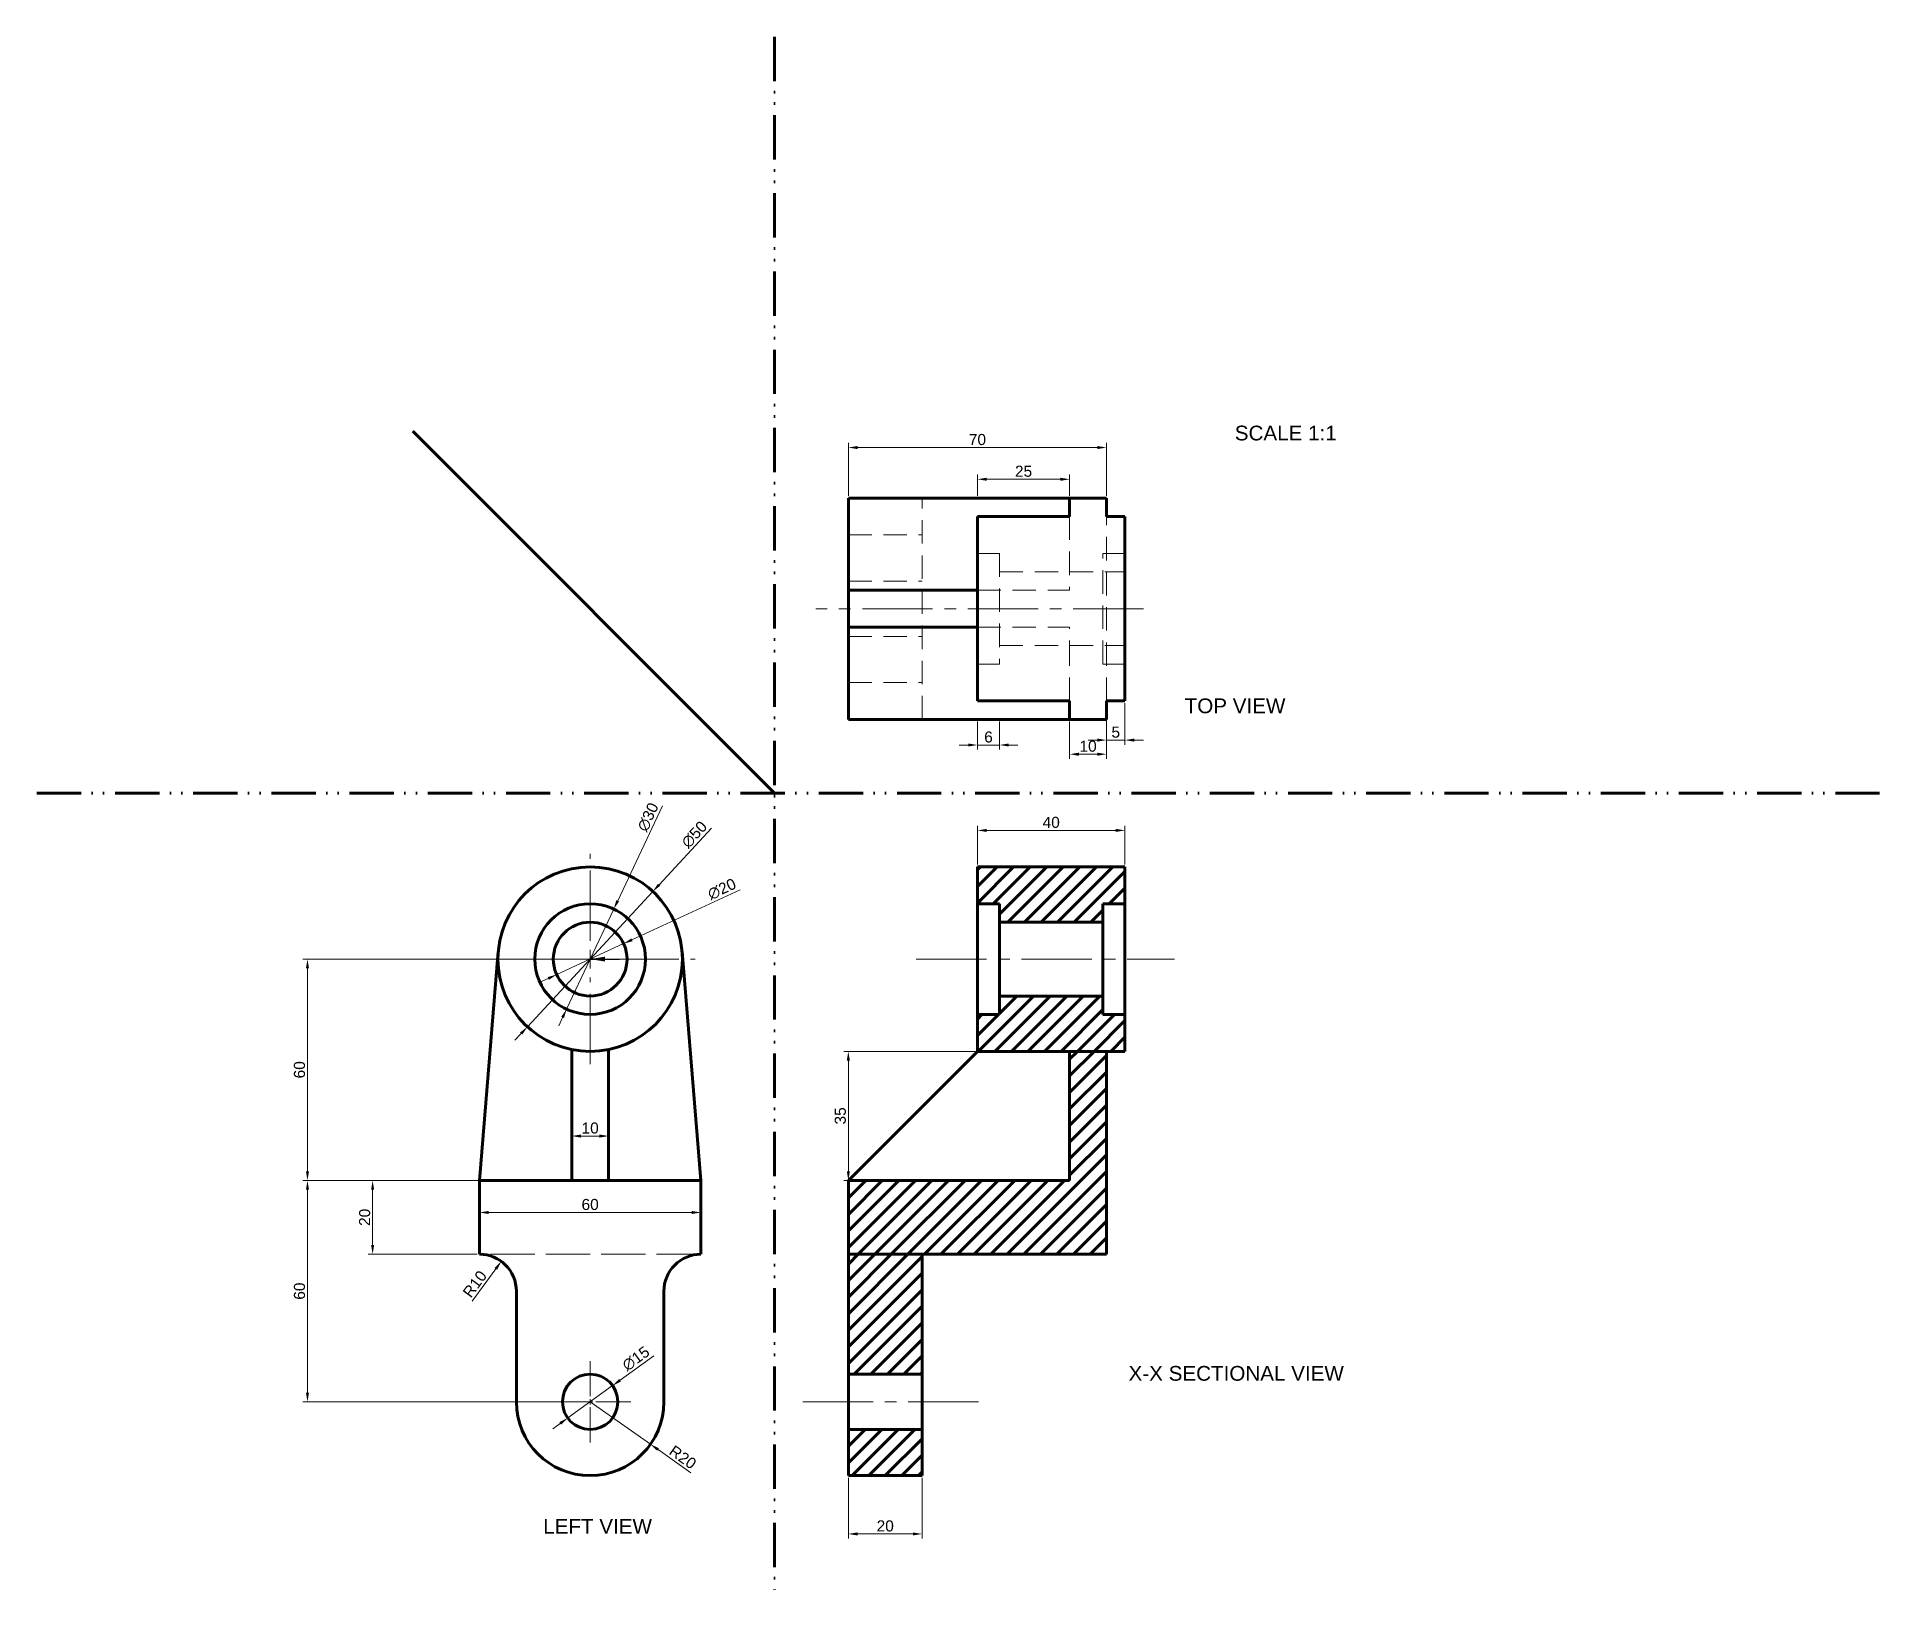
# Model space of a CAD drawing. Header units: millimetres. Extents: x -150 to 350, y -172 to 250.
import ezdxf
from ezdxf import colors
from ezdxf.entities.mleader import LeaderData, LeaderLine
from ezdxf.math import Vec2, Vec3

# ---------------------------------------------------------------- set-up
doc = ezdxf.new("R2010")
doc.units = ezdxf.units.MM
for name, pattern in [('ACAD_ISO02W100', [15, 12, -3]), ('ACAD_ISO12W100', [21, 12, -3, 0, -3, 0, -3]), ('CENTER2', [28.575000000000003, 19.05, -3.175, 3.175, -3.175]), ('DASHED2', [9.524999999999999, 6.35, -3.175])]:
    doc.linetypes.add(name, pattern=pattern)
doc.styles.get("Standard").update_dxf_attribs({"font": 'arial.ttf'})
doc.dimstyles.new('ISO-25', dxfattribs={"dimtxt": 3, "dimasz": 2.4945, "dimexe": 1.25, "dimexo": 0.625, "dimtad": 1, "dimtxsty": 'Standard', "dimcen": 2.5, "dimadec": 0, "dimazin": 0, "dimtfac": 1, "dimtmove": 0, "dimatfit": 3, "dimfxl": 1, "dimlwd": 9, "dimlwe": 0, "dimarcsym": 0})
pattern_1 = [(45, (0, 0), (-2.245064030267288, 2.245064030267288), [])]

# ---------------------------------------------------------------- blocks, each defined once
blk = doc.blocks.new('*U1')
at = {"color": 0, "linetype": 'CENTER2', "lineweight": 13, "transparency": 16777216}
for p, q in [((0, 1.5), (0, 11)), ((-11, 0), (-1.5, 0)), ((1.5, 0), (11, 0)), ((0, -11), (0, -1.5))]:
    blk.add_line(p, q, dxfattribs=at)
at = {"color": 0, "linetype": 'Continuous', "lineweight": 13, "transparency": 16777216}
for p, q in [((-0.75, 0), (0.75, 0)), ((0, -0.75), (0, 0.75))]:
    blk.add_line(p, q, dxfattribs=at)
blk = doc.blocks.new('*D2')
at = {"color": 0, "linetype": 'Continuous', "lineweight": 0, "transparency": 16777216}
for p, q in [((-30, -60.625), (-30, -69.93422742001712)), ((30, -60.625), (30, -69.93422742001712))]:
    blk.add_line(p, q, dxfattribs=at)
at = {"color": 0, "linetype": 'Continuous', "lineweight": 9, "transparency": 16777216}
blk.add_line((-27.5055, -68.68422742001712), (27.5055, -68.68422742001712), dxfattribs=at)
at = {"color": 0, "linetype": 'Continuous', "lineweight": 100, "transparency": 16777216}
for points in [[(-27.5055, -68.26847742001712), (-27.5055, -69.09997742001713), (-30, -68.68422742001712)], [(27.5055, -68.26847742001712), (27.5055, -69.09997742001713), (30, -68.68422742001712)]]:
    blk.add_solid(points, dxfattribs=at)
at = {"layer": 'Defpoints', "color": 0, "linetype": 'Continuous', "lineweight": 100, "transparency": 16777216}
for p in [(-30, -60), (30, -60), (30, -68.68422742001712)]:
    blk.add_point(p, dxfattribs=at)
at = {"color": 0, "linetype": 'Continuous', "lineweight": 9, "transparency": 16777216, "insert": (1.320609487450254e-16, -66.52750845685205), "char_height": 3, "attachment_point": 5}
blk.add_mtext('60', dxfattribs=at)
blk = doc.blocks.new('*D3')
at = {"color": 0, "linetype": 'Continuous', "lineweight": 0, "transparency": 16777216}
for p, q in [((-5, -59.375), (-4.999999999999999, -46.7163332439959)), ((5, -59.375), (5.000000000000001, -46.7163332439959))]:
    blk.add_line(p, q, dxfattribs=at)
at = {"color": 0, "linetype": 'Continuous', "lineweight": 9, "transparency": 16777216}
blk.add_line((-2.505499999999999, -47.9663332439959), (2.505500000000001, -47.9663332439959), dxfattribs=at)
at = {"color": 0, "linetype": 'Continuous', "lineweight": 100, "transparency": 16777216}
for points in [[(-2.505499999999999, -47.5505832439959), (-2.505499999999999, -48.38208324399591), (-4.999999999999999, -47.9663332439959)], [(2.505500000000001, -47.5505832439959), (2.505500000000001, -48.38208324399591), (5.000000000000001, -47.9663332439959)]]:
    blk.add_solid(points, dxfattribs=at)
at = {"layer": 'Defpoints', "color": 0, "linetype": 'Continuous', "lineweight": 100, "transparency": 16777216}
for p in [(5.000000000000001, -47.9663332439959), (-5, -60), (5, -60)]:
    blk.add_point(p, dxfattribs=at)
at = {"color": 0, "linetype": 'Continuous', "lineweight": 9, "transparency": 16777216, "insert": (1.020239368445151e-15, -45.80961428083083), "char_height": 3, "attachment_point": 5}
blk.add_mtext('10', dxfattribs=at)
blk = doc.blocks.new('*D4')
at = {"color": 0, "linetype": 'Continuous', "lineweight": 0, "transparency": 16777216}
for p, q in [((-30.62500000000001, -60.00000000000003), (-60.21855148673077, -60.00000000000004)), ((-30.62500000000002, -80.00000000000003), (-60.21855148673077, -80.00000000000004))]:
    blk.add_line(p, q, dxfattribs=at)
at = {"color": 0, "linetype": 'Continuous', "lineweight": 9, "transparency": 16777216}
blk.add_line((-58.96855148673077, -62.49450000000004), (-58.96855148673077, -77.50550000000004), dxfattribs=at)
at = {"color": 0, "linetype": 'Continuous', "lineweight": 100, "transparency": 16777216}
for points in [[(-59.38430148673078, -62.49450000000004), (-58.55280148673077, -62.49450000000004), (-58.96855148673077, -60.00000000000004)], [(-59.38430148673078, -77.50550000000004), (-58.55280148673077, -77.50550000000004), (-58.96855148673077, -80.00000000000004)]]:
    blk.add_solid(points, dxfattribs=at)
at = {"layer": 'Defpoints', "color": 0, "linetype": 'Continuous', "lineweight": 100, "transparency": 16777216}
for p in [(-30.00000000000001, -60.00000000000003), (-58.96855148673077, -80.00000000000004), (-30.00000000000002, -80.00000000000003)]:
    blk.add_point(p, dxfattribs=at)
at = {"color": 0, "linetype": 'Continuous', "lineweight": 9, "transparency": 16777216, "insert": (-61.12527044989586, -70.00000000000001), "char_height": 3, "attachment_point": 5, "rotation": 90}
blk.add_mtext('20', dxfattribs=at)
blk = doc.blocks.new('*D5')
at = {"color": 0, "linetype": 'Continuous', "lineweight": 0, "transparency": 16777216}
for p, q in [((-0.624999999999993, -60.00000000000003), (-77.89168237149732, -60.00000000000004)), ((-0.6250000000000001, -120.0000000000001), (-77.89168237149731, -120.0000000000001))]:
    blk.add_line(p, q, dxfattribs=at)
at = {"color": 0, "linetype": 'Continuous', "lineweight": 9, "transparency": 16777216}
blk.add_line((-76.64168237149731, -117.5055000000001), (-76.64168237149732, -62.49450000000004), dxfattribs=at)
at = {"color": 0, "linetype": 'Continuous', "lineweight": 100, "transparency": 16777216}
for points in [[(-77.05743237149733, -62.49450000000004), (-76.22593237149732, -62.49450000000004), (-76.64168237149732, -60.00000000000004)], [(-77.05743237149731, -117.5055000000001), (-76.22593237149731, -117.5055000000001), (-76.64168237149731, -120.0000000000001)]]:
    blk.add_solid(points, dxfattribs=at)
at = {"layer": 'Defpoints', "color": 0, "linetype": 'Continuous', "lineweight": 100, "transparency": 16777216}
for p in [(-76.64168237149732, -60.00000000000004), (7.105427357601005e-15, -60.00000000000003), (0, -120.0000000000001)]:
    blk.add_point(p, dxfattribs=at)
at = {"color": 0, "linetype": 'Continuous', "lineweight": 9, "transparency": 16777216, "insert": (-78.7984013346624, -90.00000000000001), "char_height": 3, "attachment_point": 5, "rotation": 90}
blk.add_mtext('60', dxfattribs=at)
blk = doc.blocks.new('*D6')
at = {"color": 0, "linetype": 'Continuous', "lineweight": 0, "transparency": 16777216}
for p, q in [((-0.6250000000000001, -1.005076656047898e-16), (-77.89168237149737, -1.252593786430233e-14)), ((-0.6250000000000108, -60.00000000000003), (-77.89168237149735, -60.00000000000004))]:
    blk.add_line(p, q, dxfattribs=at)
at = {"color": 0, "linetype": 'Continuous', "lineweight": 9, "transparency": 16777216}
blk.add_line((-76.64168237149737, -2.494500000000012), (-76.64168237149735, -57.50550000000003), dxfattribs=at)
at = {"color": 0, "linetype": 'Continuous', "lineweight": 100, "transparency": 16777216}
for points in [[(-77.05743237149737, -2.494500000000013), (-76.22593237149736, -2.494500000000012), (-76.64168237149737, -1.232492253309275e-14)], [(-77.05743237149736, -57.50550000000003), (-76.22593237149735, -57.50550000000003), (-76.64168237149735, -60.00000000000004)]]:
    blk.add_solid(points, dxfattribs=at)
at = {"layer": 'Defpoints', "color": 0, "linetype": 'Continuous', "lineweight": 100, "transparency": 16777216}
for p in [(0, 0), (-76.64168237149735, -60.00000000000004), (-1.065814103640151e-14, -60.00000000000003)]:
    blk.add_point(p, dxfattribs=at)
at = {"color": 0, "linetype": 'Continuous', "lineweight": 9, "transparency": 16777216, "insert": (-78.79840133466243, -30), "char_height": 3, "attachment_point": 5, "rotation": 90}
blk.add_mtext('60', dxfattribs=at)
blk = doc.blocks.new('*D8')
at = {"color": 0, "linetype": 'Continuous', "lineweight": 0, "transparency": 16777216}
for p, q in [((70, -140.625), (70, -157.0712531414414)), ((90, -140.625), (90, -157.0712531414414))]:
    blk.add_line(p, q, dxfattribs=at)
at = {"color": 0, "linetype": 'Continuous', "lineweight": 9, "transparency": 16777216}
blk.add_line((72.4945, -155.8212531414414), (87.5055, -155.8212531414414), dxfattribs=at)
at = {"color": 0, "linetype": 'Continuous', "lineweight": 100, "transparency": 16777216}
for points in [[(72.4945, -155.4055031414414), (72.4945, -156.2370031414414), (70, -155.8212531414414)], [(87.5055, -155.4055031414414), (87.5055, -156.2370031414414), (90, -155.8212531414414)]]:
    blk.add_solid(points, dxfattribs=at)
at = {"layer": 'Defpoints', "color": 0, "linetype": 'Continuous', "lineweight": 100, "transparency": 16777216}
for p in [(70, -140), (90, -140), (90, -155.8212531414414)]:
    blk.add_point(p, dxfattribs=at)
at = {"color": 0, "linetype": 'Continuous', "lineweight": 9, "transparency": 16777216, "insert": (80, -153.6645341782763), "char_height": 3, "attachment_point": 5}
blk.add_mtext('20', dxfattribs=at)
blk = doc.blocks.new('*D9')
at = {"color": 0, "linetype": 'Continuous', "lineweight": 0, "transparency": 16777216}
for p, q in [((105, 25.625), (105, 36.14340485227194)), ((145, 25.62499999999999), (145, 36.14340485227194))]:
    blk.add_line(p, q, dxfattribs=at)
at = {"color": 0, "linetype": 'Continuous', "lineweight": 9, "transparency": 16777216}
blk.add_line((107.4945, 34.89340485227194), (142.5055, 34.89340485227194), dxfattribs=at)
at = {"color": 0, "linetype": 'Continuous', "lineweight": 100, "transparency": 16777216}
for points in [[(107.4945, 35.30915485227194), (107.4945, 34.47765485227194), (105, 34.89340485227194)], [(142.5055, 35.30915485227194), (142.5055, 34.47765485227194), (145, 34.89340485227194)]]:
    blk.add_solid(points, dxfattribs=at)
at = {"layer": 'Defpoints', "color": 0, "linetype": 'Continuous', "lineweight": 100, "transparency": 16777216}
for p in [(145, 34.89340485227194), (105, 25), (145, 24.99999999999999)]:
    blk.add_point(p, dxfattribs=at)
at = {"color": 0, "linetype": 'Continuous', "lineweight": 9, "transparency": 16777216, "insert": (125, 37.05012381543702), "char_height": 3, "attachment_point": 5}
blk.add_mtext('40', dxfattribs=at)
blk = doc.blocks.new('*U10')
at = {"color": 0, "linetype": 'CENTER2', "lineweight": 13, "transparency": 16777216}
for p, q in [((0, 5), (0, 28.5)), ((-28.5, 0), (-5, 0)), ((5, 0), (28.5, 0)), ((0, -28.5), (0, -5))]:
    blk.add_line(p, q, dxfattribs=at)
at = {"color": 0, "linetype": 'Continuous', "lineweight": 13, "transparency": 16777216}
for p, q in [((-2.5, 0), (2.5, 0)), ((0, -2.5), (0, 2.5))]:
    blk.add_line(p, q, dxfattribs=at)
blk = doc.blocks.new('*D11')
at = {"color": 0, "linetype": 'Continuous', "lineweight": 9, "transparency": 16777216}
for p, q in [((32.88788806422306, 35.46760126966745), (18.69452152695014, 20.16091255693545)), ((-16.99841925380542, -18.3317686782224), (16.99841925380543, 18.33176867822242)), ((-18.69452152695012, -20.16091255693544), (-20.39062380009483, -21.99005643564847))]:
    blk.add_line(p, q, dxfattribs=at)
at = {"color": 0, "linetype": 'Continuous', "lineweight": 100, "transparency": 16777216}
for points in [[(18.3896642138313, 20.44359626912624), (18.99937884006898, 19.87822884474467), (16.99841925380543, 18.33176867822242)], [(-18.99937884006896, -19.87822884474465), (-18.38966421383128, -20.44359626912622), (-16.99841925380542, -18.3317686782224)]]:
    blk.add_solid(points, dxfattribs=at)
at = {"layer": 'Defpoints', "color": 0, "linetype": 'Continuous', "lineweight": 100, "transparency": 16777216}
for p in [(16.99841925380543, 18.33176867822242), (-16.99841925380542, -18.3317686782224)]:
    blk.add_point(p, dxfattribs=at)
at = {"color": 0, "linetype": 'Continuous', "lineweight": 9, "transparency": 16777216, "insert": (28.25279040046034, 33.76426525216554), "char_height": 3, "attachment_point": 5, "rotation": 47.161297762079485}
blk.add_mtext('∅50', dxfattribs=at)
blk = doc.blocks.new('*D12')
at = {"color": 0, "linetype": 'Continuous', "lineweight": 9, "transparency": 16777216}
for p, q in [((19.60459307135831, 41.52981581806228), (7.468172064574411, 15.82036460590938)), ((-6.403302807660476, -13.56457567170487), (6.403302807660474, 13.56457567170486)), ((-7.468172064574414, -15.82036460590939), (-8.533041321488351, -18.07615354011391))]:
    blk.add_line(p, q, dxfattribs=at)
at = {"color": 0, "linetype": 'Continuous', "lineweight": 100, "transparency": 16777216}
for points in [[(7.092207242206991, 15.99784281539504), (7.844136886941831, 15.64288639642373), (6.403302807660474, 13.56457567170486)], [(-7.844136886941834, -15.64288639642373), (-7.092207242206994, -15.99784281539505), (-6.403302807660476, -13.56457567170487)]]:
    blk.add_solid(points, dxfattribs=at)
at = {"layer": 'Defpoints', "color": 0, "linetype": 'Continuous', "lineweight": 100, "transparency": 16777216}
for p in [(6.403302807660474, 13.56457567170486), (-6.403302807660476, -13.56457567170487)]:
    blk.add_point(p, dxfattribs=at)
at = {"color": 0, "linetype": 'Continuous', "lineweight": 9, "transparency": 16777216, "insert": (15.69983876596712, 38.50684083376836), "char_height": 3, "attachment_point": 5, "rotation": 64.72984632100575}
blk.add_mtext('∅30', dxfattribs=at)
blk = doc.blocks.new('*D15')
at = {"color": 0, "linetype": 'Continuous', "lineweight": 9, "transparency": 16777216}
blk.add_line((-32.00819811286171, -92.74015937364501), (-25.56331906955215, -83.94620841361382), dxfattribs=at)
at = {"color": 0, "linetype": 'Continuous', "lineweight": 100, "transparency": 16777216}
blk.add_solid([(-25.89865500347262, -83.70044862454797), (-25.22798313563168, -84.19196820267966), (-24.08876033515707, -81.93419281009102)], dxfattribs=at)
at = {"layer": 'Defpoints', "color": 0, "linetype": 'Continuous', "lineweight": 100, "transparency": 16777216}
for p in [(-24.08876033515707, -81.93419281009102), (-30, -90)]:
    blk.add_point(p, dxfattribs=at)
at = {"color": 0, "linetype": 'Continuous', "lineweight": 9, "transparency": 16777216, "insert": (-31.26260589037545, -88.07430342729276), "char_height": 3, "attachment_point": 5, "rotation": 53.76319109850899}
blk.add_mtext('R10', dxfattribs=at)
blk = doc.blocks.new('*D16')
at = {"color": 0, "linetype": 'Continuous', "lineweight": 9, "transparency": 16777216}
for p, q in [((-7.105427357601002e-15, -120), (16.35861209542987, -131.5063378323104)), ((27.31663595883936, -139.2140042169258), (18.39893998903236, -132.9414658184452))]:
    blk.add_line(p, q, dxfattribs=at)
at = {"color": 0, "linetype": 'Continuous', "lineweight": 100, "transparency": 16777216}
blk.add_solid([(18.63812798672151, -132.6014111695115), (18.15975199134321, -133.281520467379), (16.35861209542987, -131.5063378323104)], dxfattribs=at)
at = {"layer": 'Defpoints', "color": 0, "linetype": 'Continuous', "lineweight": 100, "transparency": 16777216}
for p in [(-7.105427357601002e-15, -120), (16.35861209542987, -131.5063378323104)]:
    blk.add_point(p, dxfattribs=at)
at = {"color": 0, "linetype": 'Continuous', "lineweight": 9, "transparency": 16777216, "insert": (25.11874877071347, -135.0312525648892), "char_height": 3, "attachment_point": 5, "rotation": 324.8781726706687}
blk.add_mtext('R20', dxfattribs=at)
blk = doc.blocks.new('*D17')
at = {"color": 0, "linetype": 'Continuous', "lineweight": 9, "transparency": 16777216}
for p, q in [((17.29766310594823, -107.5317607050205), (8.10778456649765, -114.1558696392652)), ((-6.084184726472778, -124.3855098009416), (6.084184726472799, -115.6144901990584)), ((-8.107784566497635, -125.8441303607348), (-10.13138440652249, -127.302750920528))]:
    blk.add_line(p, q, dxfattribs=at)
at = {"color": 0, "linetype": 'Continuous', "lineweight": 100, "transparency": 16777216}
for points in [[(7.864681139865446, -113.818602999261), (8.350887993129845, -114.4931362792693), (6.084184726472799, -115.6144901990584)], [(-8.350887993129838, -125.5068637207307), (-7.864681139865439, -126.181397000739), (-6.084184726472778, -124.3855098009416)]]:
    blk.add_solid(points, dxfattribs=at)
at = {"layer": 'Defpoints', "color": 0, "linetype": 'Continuous', "lineweight": 100, "transparency": 16777216}
for p in [(6.084184726472799, -115.6144901990584), (-6.084184726472778, -124.3855098009416)]:
    blk.add_point(p, dxfattribs=at)
at = {"color": 0, "linetype": 'Continuous', "lineweight": 9, "transparency": 16777216, "insert": (12.40435519610411, -108.2968581637077), "char_height": 3, "attachment_point": 5, "rotation": 35.78424576568549}
blk.add_mtext('∅15', dxfattribs=at)
blk = doc.blocks.new('*D18')
at = {"color": 0, "linetype": 'Continuous', "lineweight": 9, "transparency": 16777216}
for p, q in [((40.65120348736601, 18.79089373753039), (11.34143938568998, 5.242545461006512)), ((-9.07714545255111, -4.195882557130348), (9.07714545255111, 4.195882557130348)), ((-11.34143938568998, -5.242545461006512), (-13.60573331882886, -6.289208364882676))]:
    blk.add_line(p, q, dxfattribs=at)
at = {"color": 0, "linetype": 'Continuous', "lineweight": 100, "transparency": 16777216}
for points in [[(11.16699556837729, 5.619927783196324), (11.51588320300268, 4.865163138816699), (9.07714545255111, 4.195882557130348)], [(-11.51588320300268, -4.865163138816699), (-11.16699556837729, -5.619927783196324), (-9.07714545255111, -4.195882557130348)]]:
    blk.add_solid(points, dxfattribs=at)
at = {"layer": 'Defpoints', "color": 0, "linetype": 'Continuous', "lineweight": 100, "transparency": 16777216}
for p in [(9.07714545255111, 4.195882557130348), (-9.07714545255111, -4.195882557130348)]:
    blk.add_point(p, dxfattribs=at)
at = {"color": 0, "linetype": 'Continuous', "lineweight": 9, "transparency": 16777216, "insert": (35.71659504055125, 18.97830616444582), "char_height": 3, "attachment_point": 5, "rotation": 24.80859508425987}
blk.add_mtext('∅20', dxfattribs=at)
blk = doc.blocks.new('*D19')
at = {"color": 0, "linetype": 'Continuous', "lineweight": 0, "transparency": 16777216}
for p, q in [((105, 125.625), (105, 131.3311285173479)), ((130, 125.625), (130, 131.3311285173479))]:
    blk.add_line(p, q, dxfattribs=at)
at = {"color": 0, "linetype": 'Continuous', "lineweight": 9, "transparency": 16777216}
blk.add_line((107.4945, 130.0811285173479), (127.5055, 130.0811285173479), dxfattribs=at)
at = {"color": 0, "linetype": 'Continuous', "lineweight": 100, "transparency": 16777216}
for points in [[(107.4945, 130.4968785173479), (107.4945, 129.6653785173479), (105, 130.0811285173479)], [(127.5055, 130.4968785173479), (127.5055, 129.6653785173479), (130, 130.0811285173479)]]:
    blk.add_solid(points, dxfattribs=at)
at = {"layer": 'Defpoints', "color": 0, "linetype": 'Continuous', "lineweight": 100, "transparency": 16777216}
for p in [(130, 130.0811285173479), (105, 125), (130, 125)]:
    blk.add_point(p, dxfattribs=at)
at = {"color": 0, "linetype": 'Continuous', "lineweight": 9, "transparency": 16777216, "insert": (117.5, 132.237847480513), "char_height": 3, "attachment_point": 5}
blk.add_mtext('25', dxfattribs=at)
blk = doc.blocks.new('*D20')
at = {"color": 0, "linetype": 'Continuous', "lineweight": 0, "transparency": 16777216}
for p, q in [((70, 125.625), (70, 139.9309213861422)), ((140, 125.625), (140, 139.9309213861422))]:
    blk.add_line(p, q, dxfattribs=at)
at = {"color": 0, "linetype": 'Continuous', "lineweight": 9, "transparency": 16777216}
blk.add_line((72.4945, 138.6809213861422), (137.5055, 138.6809213861422), dxfattribs=at)
at = {"color": 0, "linetype": 'Continuous', "lineweight": 100, "transparency": 16777216}
for points in [[(72.4945, 139.0966713861422), (72.4945, 138.2651713861422), (70, 138.6809213861422)], [(137.5055, 139.0966713861422), (137.5055, 138.2651713861422), (140, 138.6809213861422)]]:
    blk.add_solid(points, dxfattribs=at)
at = {"layer": 'Defpoints', "color": 0, "linetype": 'Continuous', "lineweight": 100, "transparency": 16777216}
for p in [(140, 138.6809213861422), (70, 125), (140, 125)]:
    blk.add_point(p, dxfattribs=at)
at = {"color": 0, "linetype": 'Continuous', "lineweight": 9, "transparency": 16777216, "insert": (105, 140.8376403493073), "char_height": 3, "attachment_point": 5}
blk.add_mtext('70', dxfattribs=at)
blk = doc.blocks.new('*D22')
at = {"color": 0, "linetype": 'Continuous', "lineweight": 0, "transparency": 16777216}
for p, q in [((130, 64.375), (130, 54.29958776745275)), ((140, 64.375), (140, 54.29958776745275))]:
    blk.add_line(p, q, dxfattribs=at)
at = {"color": 0, "linetype": 'Continuous', "lineweight": 9, "transparency": 16777216}
blk.add_line((132.4945, 55.54958776745275), (137.5055, 55.54958776745275), dxfattribs=at)
at = {"color": 0, "linetype": 'Continuous', "lineweight": 100, "transparency": 16777216}
for points in [[(132.4945, 55.96533776745275), (132.4945, 55.13383776745275), (130, 55.54958776745275)], [(137.5055, 55.96533776745275), (137.5055, 55.13383776745275), (140, 55.54958776745275)]]:
    blk.add_solid(points, dxfattribs=at)
at = {"layer": 'Defpoints', "color": 0, "linetype": 'Continuous', "lineweight": 100, "transparency": 16777216}
for p in [(130, 65), (140, 65), (140, 55.54958776745275)]:
    blk.add_point(p, dxfattribs=at)
at = {"color": 0, "linetype": 'Continuous', "lineweight": 9, "transparency": 16777216, "insert": (135, 57.70630673061783), "char_height": 3, "attachment_point": 5}
blk.add_mtext('10', dxfattribs=at)
blk = doc.blocks.new('*D23')
at = {"color": 0, "linetype": 'Continuous', "lineweight": 0, "transparency": 16777216}
for p, q in [((140, 69.375), (140, 58.12171780975768)), ((145, 69.375), (145, 58.12171780975768))]:
    blk.add_line(p, q, dxfattribs=at)
at = {"color": 0, "linetype": 'Continuous', "lineweight": 9, "transparency": 16777216}
for p, q in [((137.5055, 59.37171780975768), (135.011, 59.37171780975768)), ((140, 59.37171780975768), (145, 59.37171780975768)), ((147.4945, 59.37171780975768), (149.989, 59.37171780975768))]:
    blk.add_line(p, q, dxfattribs=at)
at = {"color": 0, "linetype": 'Continuous', "lineweight": 100, "transparency": 16777216}
for points in [[(137.5055, 59.78746780975768), (137.5055, 58.95596780975767), (140, 59.37171780975768)], [(147.4945, 59.78746780975768), (147.4945, 58.95596780975767), (145, 59.37171780975768)]]:
    blk.add_solid(points, dxfattribs=at)
at = {"layer": 'Defpoints', "color": 0, "linetype": 'Continuous', "lineweight": 100, "transparency": 16777216}
for p in [(140, 70), (145, 70), (145, 59.37171780975768)]:
    blk.add_point(p, dxfattribs=at)
at = {"color": 0, "linetype": 'Continuous', "lineweight": 9, "transparency": 16777216, "insert": (142.5, 61.52229761876177), "char_height": 3, "attachment_point": 5}
blk.add_mtext('5', dxfattribs=at)
blk = doc.blocks.new('*D28')
at = {"color": 0, "linetype": 'Continuous', "lineweight": 0, "transparency": 16777216}
for p, q in [((105, 64.375), (105, 56.79382946733472)), ((111, 64.375), (111, 56.79382946733472))]:
    blk.add_line(p, q, dxfattribs=at)
at = {"color": 0, "linetype": 'Continuous', "lineweight": 9, "transparency": 16777216}
for p, q in [((102.5055, 58.04382946733472), (100.011, 58.04382946733472)), ((111, 58.04382946733472), (105, 58.04382946733472)), ((113.4945, 58.04382946733472), (115.989, 58.04382946733472))]:
    blk.add_line(p, q, dxfattribs=at)
at = {"color": 0, "linetype": 'Continuous', "lineweight": 100, "transparency": 16777216}
for points in [[(102.5055, 58.45957946733472), (102.5055, 57.62807946733471), (105, 58.04382946733472)], [(113.4945, 58.45957946733472), (113.4945, 57.62807946733471), (111, 58.04382946733472)]]:
    blk.add_solid(points, dxfattribs=at)
at = {"layer": 'Defpoints', "color": 0, "linetype": 'Continuous', "lineweight": 100, "transparency": 16777216}
for p in [(105, 65), (111, 65), (105, 58.04382946733472)]:
    blk.add_point(p, dxfattribs=at)
at = {"color": 0, "linetype": 'Continuous', "lineweight": 9, "transparency": 16777216, "insert": (108, 60.20054843049979), "char_height": 3, "attachment_point": 5}
blk.add_mtext('6', dxfattribs=at)
blk = doc.blocks.new('*D29')
at = {"color": 0, "linetype": 'Continuous', "lineweight": 0, "transparency": 16777216}
for p, q in [((104.3750000000001, -25), (68.75000000000018, -25.00000000000001)), ((104.3750000000001, -60.00000000000003), (68.7500000000002, -60.00000000000004))]:
    blk.add_line(p, q, dxfattribs=at)
at = {"color": 0, "linetype": 'Continuous', "lineweight": 9, "transparency": 16777216}
blk.add_line((70.00000000000018, -27.49450000000001), (70.0000000000002, -57.50550000000003), dxfattribs=at)
at = {"color": 0, "linetype": 'Continuous', "lineweight": 100, "transparency": 16777216}
for points in [[(69.58425000000018, -27.49450000000001), (70.41575000000019, -27.49450000000001), (70.00000000000018, -25.00000000000001)], [(69.5842500000002, -57.50550000000003), (70.4157500000002, -57.50550000000003), (70.0000000000002, -60.00000000000004)]]:
    blk.add_solid(points, dxfattribs=at)
at = {"layer": 'Defpoints', "color": 0, "linetype": 'Continuous', "lineweight": 100, "transparency": 16777216}
for p in [(105.0000000000001, -25), (70.0000000000002, -60.00000000000004), (105.0000000000001, -60.00000000000003)]:
    blk.add_point(p, dxfattribs=at)
at = {"color": 0, "linetype": 'Continuous', "lineweight": 9, "transparency": 16777216, "insert": (67.84225784447493, -42.50000000000003), "char_height": 3, "attachment_point": 5, "rotation": 90}
blk.add_mtext('35', dxfattribs=at)

msp = doc.modelspace()

# ---------------------------------------------------------------- hatches: boundary and pattern name
at = {"lineweight": 100, "true_color": 0x7aafdf}
h = msp.add_hatch(dxfattribs=at)
h.set_pattern_fill('ANSI31', color=143)
h.set_pattern_definition(pattern_1)
h.paths.add_polyline_path([(145, 24.99999999999999), (105, 25), (105, 15), (111, 15), (111, 10), (139, 10), (139, 15), (145, 15)])
h.paths.add_polyline_path([(145, -15.00000000000001), (139, -15), (139, -10), (111, -10), (111, -15), (105, -15), (105, -24.99999999999999), (130, -25), (140, -25), (145, -25)])
h = msp.add_hatch(dxfattribs=at)
h.set_pattern_fill('ANSI31', color=143)
h.set_pattern_definition(pattern_1)
h.paths.add_polyline_path([(140, -25), (130, -24.99999999999999), (130, -60), (70, -60), (70, -80), (90, -80), (140, -80), (140, -60)])
h = msp.add_hatch(dxfattribs=at)
h.set_pattern_fill('ANSI31', color=143)
h.set_pattern_definition(pattern_1)
h.paths.add_polyline_path([(140, -60), (70, -60), (70, -80), (90, -80), (140, -80)])
h = msp.add_hatch(dxfattribs=at)
h.set_pattern_fill('ANSI31', color=143)
h.set_pattern_definition(pattern_1)
h.paths.add_polyline_path([(90, -80), (70, -80), (70, -112.5), (90, -112.5)])
h.paths.add_polyline_path([(90, -127.5), (70, -127.5), (70, -140), (90, -140)])

# ---------------------------------------------------------------- linework, layer by layer
at = {"linetype": 'ACAD_ISO12W100', "lineweight": 100}
for p, q in [((50, 250), (49.99999999999992, -172.4042047224939)), ((-150, 45), (350, 45))]:
    msp.add_line(p, q, dxfattribs=at)
at = {"lineweight": 100}
for p, q in [((49.99999999999996, 45), (-48.08179166889237, 143.0817916688924)), ((70, 65), (70, 125)), ((70, 125), (140, 125)), ((130, 120), (130, 125)), ((140, 125), (140, 120)), ((105, 100), (105, 120)), ((130, 120), (105, 120)), ((140, 120), (145, 120)), ((145, 70), (145, 120)), ((70, 100), (105, 100)), ((105, 100), (105, 90)), ((70, 90), (105, 90)), ((105, 90), (105, 70)), ((130, 70), (105, 70)), ((130, 70), (130, 65)), ((140, 65), (140, 70)), ((140, 70), (145, 70)), ((70, 65), (140, 65)), ((145, 24.99999999999999), (105, 25)), ((105, 25), (105, -24.99999999999999)), ((145, -25), (145, 24.99999999999999)), ((105, 15), (111, 15)), ((111, 10), (111, 15)), ((139, 15), (139, 10)), ((111, 10), (139, 10)), ((111, 10), (111, -10)), ((139, 10), (139, -10)), ((111, -15), (111, -10)), ((139, -10), (111, -10)), ((139, -15), (139, -10)), ((105, -15), (111, -15)), ((145, -15), (139, -15)), ((105, -24.99999999999999), (70, -60)), ((130, -25), (105, -24.99999999999999)), ((140, -25), (130, -25)), ((130, -25), (130, -60)), ((140, -60), (140, -25)), ((140, -25), (145, -25)), ((70, -60), (130, -60)), ((70, -60), (70, -80)), ((140, -60), (140, -80)), ((70, -80), (90, -80)), ((70, -80), (70, -140)), ((90, -140), (90, -80)), ((90, -80), (140, -80)), ((70, -112.5), (90.00000000000001, -112.5)), ((70, -127.5), (90, -127.5)), ((70, -140), (90, -140))]:
    msp.add_line(p, q, dxfattribs=at)
at = {"linetype": 'DASHED2', "lineweight": 18}
for p, q in [((90, 65), (90, 125)), ((130, 120), (130, 100.0151991996465)), ((140, 70), (140, 120)), ((70, 115), (90, 115)), ((105, 110), (111, 110)), ((111, 110), (111, 80)), ((145, 110), (139, 110)), ((139, 80), (139, 110)), ((111, 105), (140, 105)), ((70, 102.5), (90, 102.5)), ((105, 100), (130, 100.0151991996465)), ((105, 90), (130, 90)), ((130, 80), (130, 90)), ((70, 87.49999999999996), (90, 87.49999999999996)), ((111, 80), (105, 80)), ((111, 84.99999999999999), (145, 84.99999999999997)), ((130, 70), (130, 80)), ((145, 80), (139, 80)), ((70, 74.99999999999996), (90, 74.99999999999996))]:
    msp.add_line(p, q, dxfattribs=at)
at = {"linetype": 'ACAD_ISO02W100', "lineweight": 18}
for p, q in [((140, 105), (145, 105)), ((30, -80), (-30, -80))]:
    msp.add_line(p, q, dxfattribs=at)
at = {"linetype": 'CENTER2', "lineweight": 13}
for p, q in [((150, 95), (61.19796751320018, 95.00000000000001)), ((88.41031953287074, 0), (158.3862663190062, 0)), ((57.6479459675661, -120), (107.0029620899118, -120))]:
    msp.add_line(p, q, dxfattribs=at)
at = {"linetype": 'DASHED2', "lineweight": 100}
msp.add_line((145, 15), (139, 15), dxfattribs=at)
at = {"linetype": 'Continuous', "lineweight": 100}
for p, q in [((-30, -60), (-24.91649932998122, 2.041582998323956)), ((30, -60), (24.91649932998122, 2.041582998323947)), ((-5, -60), (-4.999999999999998, -24.49489742783179)), ((5, -60), (5.000000000000003, -24.49489742783178)), ((-30, -60), (30, -60)), ((-30, -60), (-30, -80)), ((30, -60), (30, -80)), ((-20, -120), (-20, -89.99999999999994)), ((20, -120), (20, -90))]:
    msp.add_line(p, q, dxfattribs=at)
for centre, radius in [((0, 0), 25), ((0, 0), 15), ((0, 0), 10), ((0, -120), 7.5)]:
    msp.add_circle(centre, radius, dxfattribs=at)
for centre, radius, start, end in [((-30, -90), 10, 3.434999055980597e-13, 90.00000000000006), ((30, -90), 10, 89.99999999999997, 180), ((0, -120), 20, 180, 0)]:
    msp.add_arc(centre, radius, start, end, dxfattribs=at)

# ---------------------------------------------------------------- block references
at = {"linetype": 'CENTER2', "lineweight": 13}
for name, p in [('*U10', (0, 0)), ('*U1', (0, -120))]:
    msp.add_blockref(name, p, dxfattribs=at)

# ---------------------------------------------------------------- texts
at = {"lineweight": 100, "char_height": 4, "attachment_point": 1}
for s, width, insert in [('SCALE 1:1', 76.28119649469772, (174.7674047120277, 144.611558130189)), ('TOP VIEW', 104.0785807149232, (161.1803188876656, 70.66310924048821)), ('\\PX-X SECTIONAL VIEW', 113.4521186859793, (145.97390467684, -103.619088114051)), ('\\pxt9;LEFT VIEW', 35.23156771137155, (-12.72977197412865, -151.7445394450149))]:
    msp.add_mtext_dynamic_manual_height_columns(s, width=width, gutter_width=12.5, heights=[0], dxfattribs=dict(at, insert=insert))

# ---------------------------------------------------------------- dimensions: what is measured, and where the dimension line sits
at = {"linetype": 'Continuous', "lineweight": 9, "transparency": 33554495}
dim = msp.add_linear_dim(base=(140, 138.6809213861422), p1=(70, 125), p2=(140, 125), dimstyle='ISO-25', override={"dimtxsty": 'Standard'}, dxfattribs=at)
dim.commit()
dim.dimension.update_dxf_attribs({"geometry": '*D20', "text_midpoint": (105, 140.8376403493073)})
for base, p1, p2, picture, middle in [((130, 130.0811285173479), (105, 125), (130, 125), '*D19', (117.5, 132.237847480513)), ((145, 59.37171780975768), (140, 70), (145, 70), '*D23', (142.5, 61.52229761876177)), ((105, 58.04382946733472), (111, 65), (105, 65), '*D28', (108, 60.20054843049979)), ((140, 55.54958776745275), (130, 65), (140, 65), '*D22', (135, 57.70630673061783)), ((145, 34.89340485227194), (105, 25), (145, 24.99999999999999), '*D9', (125, 37.05012381543702)), ((5.000000000000001, -47.9663332439959), (-5, -60), (5, -60), '*D3', (1.020239368445151e-15, -45.80961428083083)), ((30, -68.68422742001712), (-30, -60), (30, -60), '*D2', (1.320609487450254e-16, -66.52750845685205)), ((90, -155.8212531414414), (70, -140), (90, -140), '*D8', (80, -153.6645341782763))]:
    dim = msp.add_linear_dim(base=base, p1=p1, p2=p2, dimstyle='ISO-25', dxfattribs=at)
    dim.commit()
    dim.dimension.update_dxf_attribs({"geometry": picture, "text_midpoint": middle})
for p1, p2, picture, middle in [((-6.403302807660476, -13.56457567170487), (6.403302807660474, 13.56457567170486), '*D12', (17.72604340160298, 37.55034929682144)), ((-16.99841925380542, -18.3317686782224), (16.99841925380543, 18.33176867822242), '*D11', (29.89577204209175, 32.24078482531868)), ((-9.07714545255111, -4.195882557130348), (9.07714545255111, 4.195882557130348), '*D18', (36.65673318717703, 16.94446213134437))]:
    dim = msp.add_diameter_dim_2p(p1=p1, p2=p2, dimstyle='ISO-25', dxfattribs=at)
    dim.commit()
    dim.dimension.update_dxf_attribs({"geometry": picture, "text_midpoint": middle, "dimtype": 163})
for base, p1, p2, picture, middle in [((-76.64168237149735, -60.00000000000004), (0, 0), (-1.06581410364015e-14, -60), '*D6', (-78.79840133466243, -30)), ((70.0000000000002, -60.00000000000004), (105, -24.99999999999999), (105, -60), '*D29', (67.84225784447493, -42.50000000000003)), ((-76.64168237149732, -60.00000000000004), (0, -120), (7.105427357601002e-15, -60), '*D5', (-78.7984013346624, -90.00000000000001)), ((-58.96855148673077, -80.00000000000004), (-30, -60), (-30, -80), '*D4', (-61.12527044989586, -70.00000000000001))]:
    dim = msp.add_linear_dim(base=base, p1=p1, p2=p2, angle=90, dimstyle='ISO-25', dxfattribs=at)
    dim.commit()
    dim.dimension.update_dxf_attribs({"geometry": picture, "text_midpoint": middle})
dim = msp.add_radius_dim(center=(-30, -90), mpoint=(-24.08876033515707, -81.93419281009102), dimstyle='ISO-25', dxfattribs=at)
dim.commit()
dim.dimension.update_dxf_attribs({"geometry": '*D15', "text_midpoint": (-29.52303795840445, -89.3491916953908), "dimtype": 164})
dim = msp.add_diameter_dim_2p(p1=(-6.084184726472778, -124.3855098009416), p2=(6.084184726472799, -115.6144901990584), dimstyle='ISO-25', dxfattribs=at)
dim.commit()
dim.dimension.update_dxf_attribs({"geometry": '*D17', "text_midpoint": (12.40435519610411, -108.2968581637077)})
dim = msp.add_radius_dim(center=(-7.105427357601002e-15, -120), mpoint=(16.35861209542987, -131.5063378323104), dimstyle='ISO-25', dxfattribs=at)
dim.commit()
dim.dimension.update_dxf_attribs({"geometry": '*D16', "text_midpoint": (25.11874877071347, -135.0312525648892)})

# ---------------------------------------------------------------- leaders
ml = msp.add_multileader_mtext('Standard')
ml.set_content('', color=256)
ml.set_leader_properties()
ml.build(insert=Vec2(0, 0))
ctx = ml.context
ctx.base_point, ctx.plane_origin = Vec3(8, 0), Vec3(-1.77635683940025e-15, 0)
notes = []
notes.append((ctx, [(0, (1, 1, 0), (0, 0), (1, 0), 8, [(0, [(-1.77635683940025e-15, 0)], 0, [])])]))
ctx.mtext.insert, ctx.mtext.flow_direction = Vec3(10, 2), 5
for ctx, leaders in notes:
    for number, flags, end, landing, length, lines in leaders:
        leader = LeaderData()
        leader.index, (leader.has_last_leader_line, leader.has_dogleg_vector, leader.attachment_direction) = number, flags
        leader.last_leader_point, leader.dogleg_vector, leader.dogleg_length = Vec3(end), Vec3(landing), length
        for number, points, colour, breaks in lines:
            line = LeaderLine()
            line.index, line.vertices, line.color, line.breaks = number, Vec3.list(points), colors.encode_raw_color(colour), breaks
            leader.lines.append(line)
        ctx.leaders.append(leader)

doc.saveas('drawing.dxf')
